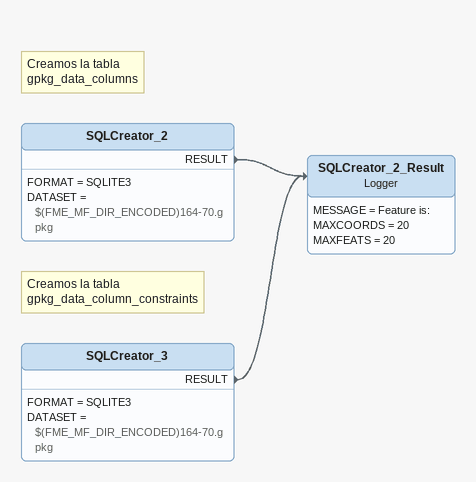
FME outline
Note: Creamos la tabla gpkg_data_columns
SQLCreator_2
    FORMAT = SQLITE3
    DATASET = $(FME_MF_DIR_ENCODED)164-70.gpkg
    RESULT -> SQLCreator_2_Result
Note: Creamos la tabla gpkg_data_column_constraints
SQLCreator_3
    FORMAT = SQLITE3
    DATASET = $(FME_MF_DIR_ENCODED)164-70.gpkg
    RESULT -> SQLCreator_2_Result
SQLCreator_2_Result: Logger
    MESSAGE = Feature is:
    MAXCOORDS = 20
    MAXFEATS = 20
